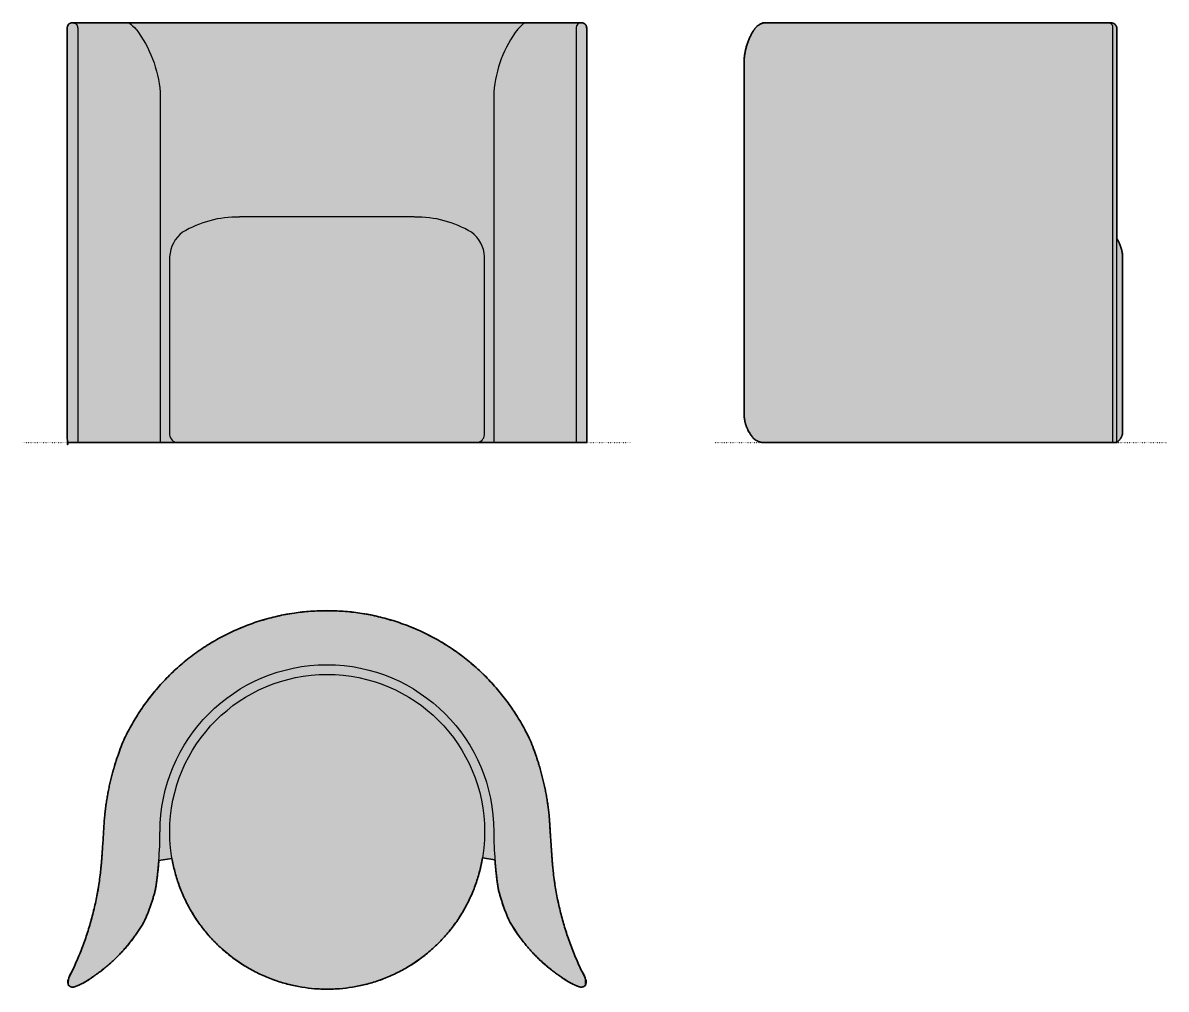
# Model space of a CAD drawing. Header units: millimetres. Extents: x 0 to 2178, y -1042 to 800.
import ezdxf

# ---------------------------------------------------------------- set-up
doc = ezdxf.new("R2010")
doc.units = ezdxf.units.MM
doc.linetypes.add('Dots', pattern=[1, 0, -1])
doc.layers.add('Blocks', color=7, linetype='Continuous')
doc.layers.add('Blocks$Fill', color=7, linetype='Continuous', true_color=0xffffff)
for name, color, linetype, lineweight, true_color in [('Blocks$Inner', 7, 'Continuous', 25, 0x007f00), ('Blocks$Outline', 7, 'Continuous', 35, 0xff3f3f), ('Groud', 7, 'Dots', 25, 0x243775)]:
    doc.layers.add(name, color=color, linetype=linetype, lineweight=lineweight, true_color=true_color)

# ---------------------------------------------------------------- blocks, each defined once
blk = doc.blocks.new('Proto Chair Out Side')
at = {"layer": 'Blocks$Fill'}
blk.add_hatch(color=256, dxfattribs=at).paths.add_polyline_path([(766.6, 388.9), (766.6, 789.5), (766.6, 789.7), (766.6, 790), (766.6, 790.2), (766.6, 790.4), (766.5, 790.6), (766.5, 790.9), (766.5, 791.1), (766.4, 791.3), (766.4, 791.6), (766.3, 791.8), (766.2, 792.1), (766.2, 792.3), (766.1, 792.5), (766, 792.8), (765.9, 793), (765.8, 793.2), (765.7, 793.5), (765.6, 793.7), (765.5, 793.9), (765.4, 794.1), (765.3, 794.4), (765.2, 794.6), (765.1, 794.8), (764.9, 795), (764.8, 795.2), (764.6, 795.5), (764.5, 795.7), (764.3, 795.9), (764.2, 796.1), (764, 796.3), (763.8, 796.5), (763.6, 796.7), (763.5, 796.8), (763.3, 797), (763.1, 797.2), (762.9, 797.4), (762.7, 797.5), (762.5, 797.7), (762.3, 797.9), (762.1, 798), (761.9, 798.2), (761.7, 798.3), (761.4, 798.4), (761.2, 798.6), (761, 798.7), (760.8, 798.8), (760.6, 798.9), (760.3, 799), (760.1, 799.1), (759.9, 799.2), (759.6, 799.3), (759.4, 799.4), (759.2, 799.5), (758.9, 799.6), (758.7, 799.6), (758.5, 799.7), (758.2, 799.8), (758, 799.8), (757.8, 799.8), (757.6, 799.9), (757.3, 799.9), (757.1, 800), (756.9, 800), (756.6, 800), (750.3, 800), (95, 800), (94.7, 800), (94.4, 800), (94.1, 800), (93.8, 799.9), (93.5, 799.9), (93.1, 799.8), (92.8, 799.8), (92.5, 799.7), (92.2, 799.6), (92, 799.6), (91.7, 799.5), (91.4, 799.4), (91.1, 799.3), (90.8, 799.2), (90.5, 799), (90.2, 798.9), (89.6, 798.7), (89, 798.4), (88.4, 798.1), (87.8, 797.8), (87.2, 797.5), (86.6, 797.2), (86, 796.9), (85.4, 796.5), (84.8, 796.1), (84.3, 795.8), (83.7, 795.4), (83.1, 795), (82.6, 794.6), (82, 794.2), (81.5, 793.7), (81, 793.3), (80.5, 792.8), (80, 792.4), (79.5, 791.9), (79, 791.4), (78.5, 790.9), (78, 790.4), (77.6, 789.9), (77.1, 789.4), (76.7, 788.8), (76.3, 788.3), (75.9, 787.8), (75.5, 787.2), (75.1, 786.7), (74.8, 786.1), (74.4, 785.5), (74.1, 784.9), (72.3, 781.9), (70.5, 778.8), (68.9, 775.7), (67.3, 772.5), (65.9, 769.3), (64.5, 766), (63.3, 762.6), (62.1, 759.3), (61.1, 755.9), (60.1, 752.4), (59.3, 749), (58.5, 745.5), (57.9, 742), (57.4, 738.5), (56.9, 735), (56.6, 731.5), (56.6, 49.3), (56.7, 48), (56.9, 46.7), (57.1, 45.5), (57.3, 44.2), (57.5, 42.9), (57.7, 41.6), (58, 40.3), (58.3, 39.1), (58.6, 37.8), (58.9, 36.5), (59.3, 35.3), (59.6, 34), (60, 32.8), (60.5, 31.5), (60.9, 30.3), (61.4, 29.1), (61.9, 27.9), (62.4, 26.7), (62.9, 25.5), (63.5, 24.3), (64.1, 23.1), (64.7, 22), (65.3, 20.8), (66, 19.7), (66.6, 18.5), (67.3, 17.4), (68, 16.3), (68.7, 15.3), (69.4, 14.2), (70.2, 13.1), (71, 12.1), (71.8, 11.1), (72.2, 10.5), (72.7, 9.9), (73.3, 9.4), (73.8, 8.8), (74.4, 8.2), (74.9, 7.7), (75.5, 7.2), (76.1, 6.7), (76.7, 6.2), (77.4, 5.7), (78, 5.3), (78.7, 4.8), (79.3, 4.4), (80, 4), (80.7, 3.6), (81.4, 3.2), (82.1, 2.9), (82.9, 2.5), (83.6, 2.2), (84.3, 1.9), (85.1, 1.6), (85.8, 1.4), (86.6, 1.2), (87.3, 0.9), (88.1, 0.8), (88.9, 0.6), (89.6, 0.4), (90.4, 0.3), (91.2, 0.2), (91.9, 0.1), (92.7, 0), (93.5, 0), (758.6, 0), (766.6, 0), (766.6, 1.1), (767.2, 1.5), (767.8, 1.8), (768.3, 2.2), (768.9, 2.7), (769.4, 3.1), (770, 3.6), (770.5, 4.1), (771, 4.6), (771.5, 5.1), (772, 5.6), (772.4, 6.2), (772.9, 6.8), (773.3, 7.3), (773.7, 7.9), (774.1, 8.5), (774.5, 9.2), (774.9, 9.8), (775.2, 10.5), (775.5, 11.1), (775.8, 11.8), (776.1, 12.4), (776.3, 13.1), (776.6, 13.8), (776.8, 14.5), (776.9, 15.2), (777.1, 15.9), (777.2, 16.6), (777.4, 17.3), (777.5, 18), (777.5, 18.7), (777.6, 19.3), (777.6, 20), (777.6, 358.1), (777.3, 360.2), (776.9, 362.2), (776.5, 364.2), (776.1, 366.2), (775.5, 368.2), (775, 370.1), (774.3, 372.1), (773.7, 374.1), (773, 376), (772.2, 377.9), (771.4, 379.8), (770.5, 381.6), (769.6, 383.5), (768.7, 385.3), (767.7, 387.1)], flags=0)
at = {"layer": 'Blocks$Inner'}
for p, q in [((756.6, 800), (95, 800)), ((758.6, 791.1), (758.6, 0)), ((766.6, 0), (766.6, 789.5)), ((56.6, 731.5), (56.6, 49.3)), ((777.6, 20), (777.6, 358.1)), ((93.5, 0), (766.6, 0))]:
    blk.add_line(p, q, dxfattribs=at)
for centre, radius, start, end in [((175, 722.4), 118.8, 148.2373, 175.6287), ((102.4, 768.5), 32.8, 111.7826, 149.8529), ((95.1, 788.6), 11.4, 90.5808, 115.1996), ((755.8, 789.2), 10.8, 1.5991, 85.4694), ((697, 346.6), 81.4, 8.145, 31.2645), ((128.1, 55.5), 71.7, 184.9709, 218.268), ((94.9, 29.6), 29.6, 218.6211, 267.2298), ((754.5, 20.8), 23.2, 301.627, 358.092)]:
    blk.add_arc(centre, radius, start, end, dxfattribs=at)
at = {"layer": 'Blocks$Inner', "extrusion": (0, 0, -1)}
blk.add_arc((-750.3, 791.7), 8.32, 90, 184.3306, dxfattribs=at)
at = {"layer": 'Blocks$Outline'}
for points, weights, knots in [([(766.6, 388.9), (766.6, 589.2), (766.6, 789.5), (766.3, 799.2), (756.6, 800), (753.5, 800), (422.6, 800), (95, 800), (92.5, 800), (90.2, 798.9), (79.7, 794.7), (74.1, 784.9), (58.8, 760.3), (56.6, 731.5), (56.6, 390.4), (56.6, 49.3)], [1, 1, 1, 0.74390155578, 1, 1, 1, 1, 0.97701064383, 1, 0.945318618532, 1, 0.971567021868, 1, 1, 1], [1128.80883, 1128.80883, 1128.80883, 1529.454686, 1529.454686, 1545.321262, 1545.321262, 1551.673514, 2206.990478, 2206.990478, 2211.880763, 2211.880763, 2233.658677, 2233.658677, 2290.437982, 2290.437982, 2972.613818, 2972.613818, 2972.613818]), ([(766.6, 1.1), (777.2, 7.6), (777.6, 20), (777.6, 189.1), (777.6, 358.1), (775.3, 374.6), (766.6, 388.9)], [1, 0.881034861974, 1, 1, 1, 0.979716227353, 1], [0, 0, 0, 22.819701, 22.819701, 360.929297, 360.929297, 393.775262, 393.775262, 393.775262]), ([(56.6, 49.3), (58.5, 27.9), (71.8, 11.1), (80.1, 0.6), (93.5, 0), (426, 0), (762.6, 0), (766.6, 0), (766.6, 0.5), (766.6, 1.1)], [1, 0.958080242302, 1, 0.911372083519, 1, 1, 1, 1, 1, 1], [0, 0, 0, 41.683006, 41.683006, 66.799376, 66.799376, 731.923755, 739.957569, 739.957569, 741.040562, 741.040562, 741.040562])]:
    blk.add_rational_spline(points, weights, degree=2, knots=knots, dxfattribs=at)
blk = doc.blocks.new('Proto Chair Out Top')
at = {"layer": 'Blocks$Fill'}
blk.add_hatch(color=256, dxfattribs=at).paths.add_polyline_path([(424.2, 400), (409.7, 399.8), (395, 399.1), (380.2, 397.8), (372.8, 397), (365.4, 396), (358, 394.9), (350.5, 393.7), (343.1, 392.3), (335.7, 390.8), (328.2, 389.2), (320.8, 387.4), (313.4, 385.4), (306, 383.4), (298.6, 381.2), (291.2, 378.8), (283.9, 376.4), (276.6, 373.8), (269.3, 371), (262.1, 368.1), (254.9, 365.1), (247.7, 361.9), (240.6, 358.6), (233.6, 355.2), (226.6, 351.6), (219.7, 347.9), (212.8, 344.1), (206, 340.1), (199.3, 336.1), (192.7, 331.9), (186.1, 327.5), (179.6, 323.1), (173.2, 318.5), (166.9, 313.8), (160.7, 309.1), (154.5, 304.2), (148.5, 299.1), (142.6, 294), (136.8, 288.8), (131, 283.5), (125.4, 278.1), (119.9, 272.6), (114.5, 267), (109.3, 261.4), (104.1, 255.6), (99.1, 249.8), (94.1, 243.9), (89.3, 237.9), (84.6, 231.9), (80.1, 225.8), (75.6, 219.6), (71.3, 213.4), (67.1, 207.1), (63.1, 200.8), (59.2, 194.4), (55.4, 188), (48.1, 175.1), (41.4, 162.1), (35.2, 148.9), (31.2, 138.8), (27.5, 128.5), (23.9, 118.2), (20.6, 107.8), (17.5, 97.3), (14.6, 86.7), (12, 76.1), (9.6, 65.4), (7.4, 54.6), (5.4, 43.8), (3.7, 33), (2.3, 22.2), (1, 11.3), (0, 0.4), (-0.7, -10.5), (-1.2, -21.4), (-4.8, -72), (-6, -86.9), (-7.6, -101.8), (-9.5, -116.6), (-11.9, -131.5), (-14.6, -146.3), (-17.7, -161), (-21.2, -175.7), (-25, -190.3), (-29.3, -204.8), (-33.9, -219.1), (-38.8, -233.4), (-44.1, -247.5), (-49.8, -261.4), (-55.8, -275.1), (-62.1, -288.7), (-68.8, -302.1), (-68.9, -302.3), (-69, -302.4), (-69.1, -302.6), (-69.2, -302.8), (-69.3, -302.9), (-69.4, -303.1), (-69.4, -303.3), (-69.5, -303.5), (-69.6, -303.7), (-69.7, -303.9), (-69.8, -304.1), (-69.8, -304.3), (-69.9, -304.5), (-69.9, -304.6), (-70, -304.8), (-70.1, -305.1), (-70.1, -305.3), (-70.1, -305.5), (-70.2, -305.7), (-70.2, -305.9), (-70.3, -306.1), (-70.3, -306.3), (-70.3, -306.5), (-70.3, -306.7), (-70.3, -306.9), (-70.3, -307.2), (-70.3, -307.4), (-70.3, -307.6), (-70.3, -307.8), (-70.3, -308), (-70.3, -308.2), (-70.3, -308.4), (-70.3, -308.7), (-70.2, -308.9), (-70.2, -309.1), (-70.2, -309.3), (-70.1, -309.5), (-70.1, -309.7), (-70, -309.9), (-70, -310.1), (-69.9, -310.3), (-69.9, -310.5), (-69.8, -310.7), (-69.7, -310.9), (-69.6, -311.1), (-69.6, -311.3), (-69.5, -311.5), (-69.4, -311.7), (-69.3, -311.9), (-69.2, -312.1), (-69.1, -312.3), (-69, -312.5), (-68.9, -312.6), (-68.8, -312.8), (-68.7, -313), (-68.6, -313.1), (-68.5, -313.3), (-68.3, -313.5), (-68.2, -313.6), (-68.1, -313.8), (-68, -313.9), (-67.8, -314.1), (-67.7, -314.2), (-67.6, -314.4), (-67.4, -314.5), (-67.3, -314.7), (-67.2, -314.8), (-67, -314.9), (-66.9, -315.1), (-66.7, -315.2), (-66.5, -315.3), (-66.4, -315.4), (-66.2, -315.6), (-66.1, -315.7), (-65.9, -315.8), (-65.7, -315.9), (-65.5, -316), (-65.4, -316.1), (-65.2, -316.2), (-65, -316.3), (-64.8, -316.4), (-64.6, -316.5), (-64.5, -316.6), (-64.3, -316.7), (-64.1, -316.7), (-63.9, -316.8), (-63.7, -316.9), (-63.5, -316.9), (-63.3, -317), (-63.1, -317.1), (-62.9, -317.1), (-62.7, -317.2), (-62.5, -317.2), (-62.4, -317.3), (-62.2, -317.3), (-62, -317.3), (-61.6, -317.4), (-61.2, -317.4), (-60.8, -317.4), (-60.4, -317.4), (-59.9, -317.4), (-59.5, -317.4), (-59.1, -317.4), (-58.7, -317.3), (-58.3, -317.3), (-57.9, -317.2), (-57.5, -317.1), (-57.1, -317), (-56.7, -316.9), (-56.4, -316.8), (-56, -316.6), (-55.6, -316.5), (-53.5, -315.7), (-51.4, -314.9), (-49.4, -314), (-47.3, -313.1), (-45.3, -312.2), (-43.3, -311.2), (-41.3, -310.2), (-39.3, -309.1), (-37.3, -308), (-35.4, -306.9), (-33.5, -305.8), (-31.6, -304.6), (-29.7, -303.3), (-27.9, -302.1), (-26, -300.7), (-24.2, -299.4), (-16.6, -294.2), (-9.1, -288.7), (-1.7, -283), (5.6, -277.1), (12.6, -271), (19.5, -264.6), (26.2, -258.1), (32.7, -251.3), (39, -244.3), (45.1, -237.2), (51, -229.9), (56.6, -222.4), (62, -214.8), (67.2, -207), (72.1, -199.2), (76.8, -191.2), (80, -183.8), (83, -176.4), (85.8, -168.9), (88.5, -161.4), (91.1, -153.7), (93.4, -146.1), (95.6, -138.4), (97.7, -130.7), (99.7, -117.1), (101.4, -103.5), (102.8, -89.9), (104, -76.3), (129, -72), (130.1, -78.2), (131.4, -84.3), (132.8, -90.5), (134.3, -96.7), (136, -102.9), (137.8, -109.1), (139.8, -115.2), (141.9, -121.4), (144.1, -127.5), (146.5, -133.7), (149.1, -139.8), (151.7, -145.8), (154.6, -151.9), (157.6, -157.9), (160.7, -163.8), (163.9, -169.7), (167.3, -175.5), (170.9, -181.3), (174.6, -187), (178.4, -192.6), (182.3, -198.2), (186.4, -203.6), (190.6, -209), (195, -214.3), (199.5, -219.5), (204, -224.6), (208.8, -229.6), (213.6, -234.5), (218.5, -239.3), (223.5, -243.9), (228.7, -248.5), (233.9, -252.9), (239.3, -257.2), (244.7, -261.3), (250.2, -265.4), (255.8, -269.3), (261.4, -273), (267.2, -276.7), (272.9, -280.1), (278.8, -283.5), (284.7, -286.7), (290.7, -289.7), (296.7, -292.7), (302.7, -295.4), (308.8, -298.1), (314.9, -300.5), (321, -302.9), (327.2, -305.1), (333.4, -307.1), (339.5, -309), (345.7, -310.8), (351.9, -312.4), (358.1, -313.9), (364.3, -315.2), (370.4, -316.4), (376.6, -317.5), (382.7, -318.4), (388.8, -319.2), (394.9, -319.9), (400.9, -320.4), (406.9, -320.8), (412.9, -321.1), (418.8, -321.3), (424.7, -321.4), (430.6, -321.3), (436.5, -321.1), (442.5, -320.8), (448.5, -320.4), (454.6, -319.9), (460.7, -319.2), (466.8, -318.4), (473, -317.5), (479.1, -316.4), (485.3, -315.2), (491.5, -313.8), (497.7, -312.3), (503.9, -310.7), (510.1, -309), (516.3, -307), (522.5, -305), (528.6, -302.8), (534.8, -300.4), (540.9, -297.9), (547, -295.3), (553, -292.5), (559.1, -289.6), (565, -286.5), (571, -283.3), (576.8, -279.9), (582.6, -276.4), (588.4, -272.8), (594, -269), (599.6, -265.1), (605.1, -261), (610.6, -256.8), (615.9, -252.5), (621.1, -248.1), (626.3, -243.5), (631.3, -238.9), (636.3, -234.1), (641.1, -229.2), (645.8, -224.1), (650.4, -219), (654.9, -213.8), (659.2, -208.5), (663.4, -203.1), (667.5, -197.6), (671.4, -192), (675.3, -186.4), (678.9, -180.6), (682.5, -174.8), (685.9, -169), (689.1, -163.1), (692.2, -157.1), (695.2, -151.1), (698, -145.1), (700.7, -139), (703.2, -132.9), (705.6, -126.7), (707.8, -120.6), (709.9, -114.4), (711.9, -108.2), (713.7, -102), (715.3, -95.8), (716.8, -89.6), (718.2, -83.4), (719.5, -77.2), (720.6, -71.1), (744.3, -75), (745.5, -89), (746.9, -102.9), (748.7, -116.8), (750.7, -130.7), (752.7, -138.4), (754.9, -146.1), (757.3, -153.7), (759.8, -161.4), (762.5, -168.9), (765.4, -176.4), (768.4, -183.8), (771.6, -191.2), (776.3, -199.2), (781.2, -207), (786.4, -214.8), (791.8, -222.4), (797.4, -229.9), (803.3, -237.2), (809.4, -244.3), (815.7, -251.3), (822.2, -258.1), (828.9, -264.6), (835.8, -271), (842.8, -277.1), (850, -283), (857.4, -288.7), (865, -294.2), (872.6, -299.4), (874.4, -300.7), (876.2, -302.1), (878.1, -303.3), (879.9, -304.6), (881.8, -305.8), (883.8, -306.9), (885.7, -308), (887.7, -309.1), (889.6, -310.2), (891.6, -311.2), (893.7, -312.2), (895.7, -313.1), (897.7, -314), (899.8, -314.9), (901.9, -315.7), (904, -316.5), (904.4, -316.6), (904.7, -316.8), (905.1, -316.9), (905.5, -317), (905.9, -317.1), (906.3, -317.2), (906.7, -317.3), (907.1, -317.3), (907.5, -317.4), (907.9, -317.4), (908.3, -317.4), (908.7, -317.4), (909.1, -317.4), (909.5, -317.4), (909.9, -317.4), (910.3, -317.3), (910.5, -317.3), (910.7, -317.3), (910.9, -317.2), (911.1, -317.2), (911.3, -317.1), (911.5, -317.1), (911.7, -317), (911.9, -316.9), (912.1, -316.9), (912.3, -316.8), (912.5, -316.7), (912.7, -316.7), (912.8, -316.6), (913, -316.5), (913.2, -316.4), (913.4, -316.3), (913.6, -316.2), (913.7, -316.1), (913.9, -316), (914.1, -315.9), (914.3, -315.8), (914.4, -315.7), (914.6, -315.6), (914.8, -315.4), (914.9, -315.3), (915.1, -315.2), (915.2, -315.1), (915.4, -314.9), (915.5, -314.8), (915.7, -314.7), (915.8, -314.5), (916, -314.4), (916.1, -314.2), (916.2, -314.1), (916.3, -313.9), (916.5, -313.8), (916.6, -313.6), (916.7, -313.5), (916.8, -313.3), (917, -313.1), (917.1, -313), (917.2, -312.8), (917.3, -312.6), (917.4, -312.5), (917.5, -312.3), (917.6, -312.1), (917.7, -311.9), (917.8, -311.7), (917.9, -311.5), (917.9, -311.3), (918, -311.1), (918.1, -310.9), (918.2, -310.7), (918.2, -310.5), (918.3, -310.3), (918.4, -310.1), (918.4, -309.9), (918.5, -309.7), (918.5, -309.5), (918.5, -309.3), (918.6, -309.1), (918.6, -308.9), (918.6, -308.7), (918.7, -308.4), (918.7, -308.2), (918.7, -308), (918.7, -307.8), (918.7, -307.6), (918.7, -307.4), (918.7, -307.2), (918.7, -306.9), (918.7, -306.7), (918.7, -306.5), (918.7, -306.3), (918.6, -306.1), (918.6, -305.9), (918.6, -305.7), (918.5, -305.5), (918.5, -305.3), (918.4, -305.1), (918.4, -304.8), (918.3, -304.6), (918.3, -304.5), (918.2, -304.3), (918.1, -304.1), (918.1, -303.9), (918, -303.7), (917.9, -303.5), (917.8, -303.3), (917.7, -303.1), (917.7, -302.9), (917.6, -302.8), (917.5, -302.6), (917.4, -302.4), (917.3, -302.3), (917.2, -302.1), (910.5, -288.7), (904.2, -275.1), (898.2, -261.4), (892.5, -247.5), (887.2, -233.4), (882.2, -219.1), (877.6, -204.8), (873.4, -190.3), (869.6, -175.7), (866.1, -161), (863, -146.3), (860.2, -131.5), (857.9, -116.6), (855.9, -101.8), (854.4, -86.9), (853.1, -72), (849.6, -21.4), (849.1, -10.5), (848.3, 0.4), (847.3, 11.3), (846.1, 22.2), (844.7, 33), (842.9, 43.8), (841, 54.6), (838.8, 65.4), (836.4, 76.1), (833.8, 86.7), (830.9, 97.3), (827.8, 107.8), (824.5, 118.2), (820.9, 128.5), (817.1, 138.8), (813.2, 148.9), (807, 162.1), (800.2, 175.1), (793, 188), (789.2, 194.4), (785.3, 200.8), (781.2, 207.1), (777, 213.4), (772.7, 219.6), (768.3, 225.8), (763.7, 231.9), (759.1, 237.9), (754.2, 243.9), (749.3, 249.8), (744.3, 255.6), (739.1, 261.4), (733.8, 267), (728.4, 272.6), (722.9, 278.1), (717.3, 283.5), (711.6, 288.8), (705.8, 294), (699.9, 299.1), (693.8, 304.2), (687.7, 309.1), (681.5, 313.8), (675.2, 318.5), (668.8, 323.1), (662.3, 327.5), (655.7, 331.9), (649.1, 336.1), (642.4, 340.1), (635.6, 344.1), (628.7, 347.9), (621.8, 351.6), (614.8, 355.2), (607.7, 358.6), (600.6, 361.9), (593.5, 365.1), (586.3, 368.1), (579.1, 371), (571.8, 373.8), (564.5, 376.4), (557.2, 378.8), (549.8, 381.2), (542.4, 383.4), (535, 385.4), (527.6, 387.4), (520.2, 389.2), (512.7, 390.8), (505.3, 392.3), (497.8, 393.7), (490.4, 394.9), (483, 396), (475.5, 397), (468.1, 397.8), (453.4, 399.1), (438.7, 399.8)], flags=0)
at = {"layer": 'Blocks$Inner'}
for p, q in [((-1.2, -21.4), (-4.8, -72)), ((853.1, -72), (849.6, -21.4))]:
    blk.add_line(p, q, dxfattribs=at)
for points in [[(104, -76.3), (129, -72)], [(745.6, -75.2), (720.6, -71.1)]]:
    blk.add_lwpolyline(points, dxfattribs=at)
blk.add_circle((424.7, -21.4), 300, dxfattribs=at)
for centre, radius, start, end in [((424, -26.4), 426.5, 89.9728, 155.7218), ((424.4, -26.4), 426.5, 24.2782, 90.0272), ((500.7, -39.8), 502.3, 157.9329, 177.897), ((347.7, -39.8), 502.3, 2.103, 22.0671), ((-605.6, -21.1), 711.7, 351.1437, 359.958), ((1453.9, -21.1), 711.7, 180.042, 188.8563), ((-264.7, -39.3), 373.8, 336.0316, 345.8551), ((1113.1, -39.3), 373.8, 194.1449, 203.9684), ((-198.4, -35.7), 316, 303.4318, 330.5304), ((1046.7, -35.7), 316, 209.4696, 236.5682), ((-60.3, -307.5), 10, 147.751, 223.5584), ((-96.4, -204.2), 119.5, 289.9728, 307.1599), ((944.8, -204.2), 119.5, 232.8401, 250.0272), ((908.7, -307.5), 10, 316.4416, 32.249), ((-60.4, -307.5), 9.94, 223.5584, 260.8197), ((-60.3, -305.1), 12.3, 262.4011, 292.5852), ((908.7, -305.1), 12.3, 247.4148, 277.5989), ((908.7, -307.5), 9.94, 279.1803, 316.4416)]:
    blk.add_arc(centre, radius, start, end, dxfattribs=at)
at = {"layer": 'Blocks$Inner', "extrusion": (0, 0, -1)}
for centre, radius, start, end in [((-424.7, -21.4), 318.5, 359.956, 89.907), ((-423.7, -21.4), 318.5, 90.093, 180.044), ((594.9, -31.8), 591.5, 183.8981, 207.1964), ((-1443.3, -31.8), 591.5, 332.8036, 356.1019)]:
    blk.add_arc(centre, radius, start, end, dxfattribs=at)
at = {"layer": 'Blocks$Outline'}
for points in [[(104, -76.3), (129, -72)], [(720.6, -71.1), (744.3, -75)]]:
    blk.add_lwpolyline(points, dxfattribs=at)
for points, weights, knots in [([(424.2, 400), (148.5, 400.2), (35.2, 148.9), (2, 67), (-1.2, -21.4), (-3, -46.7), (-4.8, -72), (-13.1, -193.6), (-68.8, -302.1), (-73, -308.7), (-67.6, -314.4), (-65.3, -316.8), (-62, -317.3), (-58.7, -317.8), (-55.6, -316.5), (-38.6, -310.3), (-24.2, -299.4), (39.3, -257.5), (76.8, -191.2), (89.8, -161.8), (97.7, -130.7), (101.9, -103.6), (104, -76.3)], [1, 0.839861645606, 1, 0.984862068599, 1, 1, 1, 0.979402380795, 1, 0.78904453239, 1, 0.947597682128, 1, 0.965508843498, 1, 0.988773133704, 1, 0.972168787633, 1, 0.99632781386, 1, 0.998521586266, 0.998521586266], [0, 0, 0, 489.411571, 489.411571, 664.419334, 664.419334, 715.157576, 715.157576, 955.677643, 955.677643, 968.957964, 968.957964, 975.425033, 975.425033, 981.907103, 981.907103, 1017.758274, 1017.758274, 1167.229766, 1167.229766, 1231.310848, 1231.310848, 1286.056518, 1286.056518, 1286.056518]), ([(744.3, -75), (746.4, -103), (750.7, -130.7), (758.5, -161.8), (771.6, -191.2), (809.1, -257.5), (872.6, -299.4), (887, -310.3), (904, -316.5), (907, -317.8), (910.3, -317.3), (913.6, -316.8), (916, -314.4), (921.3, -308.7), (917.2, -302.1), (861.4, -193.6), (853.1, -72), (851.4, -46.7), (849.6, -21.4), (846.4, 67), (813.2, 148.9), (699.8, 400.2), (424.2, 400)], [0.99852237508, 0.998487436702, 1, 0.99632781386, 1, 0.972168787633, 1, 0.988773133704, 1, 0.965508843498, 1, 0.947597682128, 1, 0.78904453239, 1, 0.979402380795, 1, 1, 1, 0.984862068599, 1, 0.839861645606, 1], [2394.442195, 2394.442195, 2394.442195, 2450.452424, 2450.452424, 2514.533506, 2514.533506, 2664.004999, 2664.004999, 2699.85617, 2699.85617, 2706.338239, 2706.338239, 2712.805308, 2712.805308, 2726.085629, 2726.085629, 2966.605696, 2966.605696, 3017.343938, 3017.343938, 3192.351701, 3192.351701, 3681.763272, 3681.763272, 3681.763272]), ([(129, -72), (171.7, -321.4), (424.7, -321.4), (678.5, -321.4), (720.6, -71.1)], [0.939856670453, 0.74113087187, 1, 0.740498398914, 0.940830461708], [997.219504, 997.219504, 997.219504, 1413.716694, 1413.716694, 1831.231477, 1831.231477, 1831.231477])]:
    blk.add_rational_spline(points, weights, degree=2, knots=knots, dxfattribs=at)
blk = doc.blocks.new('Proto Chair Out Front')
at = {"layer": 'Blocks$Fill'}
blk.add_hatch(color=256, dxfattribs=at).paths.add_polyline_path([(1074.3, 0), (1074.3, 787.8), (1074.3, 788.2), (1074.3, 788.7), (1074.2, 789.2), (1074.2, 789.6), (1074.2, 790.1), (1074.1, 790.6), (1074, 791), (1074, 791.5), (1073.9, 791.9), (1073.8, 792.4), (1073.7, 792.9), (1073.6, 793.3), (1073.5, 793.8), (1073.4, 794.2), (1073.2, 794.6), (1073.1, 795.1), (1072.9, 795.3), (1072.8, 795.6), (1072.6, 795.9), (1072.4, 796.1), (1072.3, 796.4), (1072.1, 796.6), (1071.9, 796.8), (1071.7, 797.1), (1071.4, 797.3), (1071.2, 797.5), (1071, 797.7), (1070.7, 797.9), (1070.5, 798.1), (1070.2, 798.3), (1070, 798.5), (1069.7, 798.7), (1069.4, 798.8), (1069.1, 799), (1068.9, 799.1), (1068.6, 799.2), (1068.3, 799.4), (1068, 799.5), (1067.7, 799.6), (1067.4, 799.7), (1067.1, 799.7), (1066.8, 799.8), (1066.5, 799.9), (1066.2, 799.9), (1065.9, 800), (1065.6, 800), (1065.3, 800), (1065, 800), (1063.2, 800), (93.6, 800), (93.3, 800), (93, 800), (92.7, 800), (92.4, 799.9), (92.1, 799.9), (91.8, 799.8), (91.5, 799.7), (91.2, 799.7), (90.9, 799.6), (90.6, 799.5), (90.3, 799.4), (90, 799.2), (89.7, 799.1), (89.4, 799), (89.1, 798.8), (88.9, 798.7), (88.6, 798.5), (88.3, 798.3), (88.1, 798.1), (87.8, 797.9), (87.6, 797.7), (87.3, 797.5), (87.1, 797.3), (86.9, 797.1), (86.7, 796.8), (86.5, 796.6), (86.3, 796.4), (86.1, 796.1), (85.9, 795.9), (85.8, 795.6), (85.6, 795.3), (85.5, 795.1), (85.3, 794.6), (85.2, 794.2), (85.1, 793.8), (85, 793.3), (84.8, 792.9), (84.7, 792.4), (84.7, 791.9), (84.6, 791.5), (84.5, 791), (84.4, 790.6), (84.4, 790.1), (84.4, 789.6), (84.3, 789.2), (84.3, 788.7), (84.3, 788.2), (84.3, 787.8), (84.3, 0), (104.7, 0)], flags=0)
at = {"layer": 'Blocks$Inner'}
for p, q in [((84.3, 787.8), (84.3, 0)), ((1065, 800), (93.6, 800)), ((104.7, 787.8), (104.7, 0)), ((1053.9, 787.8), (1053.9, 0)), ((1074.3, 0), (1074.3, 787.8)), ((261.5, 667.9), (261.5, 0)), ((897.1, 667.9), (897.1, 0)), ((745.8, 430), (412.7, 430)), ((279.6, 354.4), (279.6, 15)), ((879.6, 15), (879.6, 354.4)), ((84.3, 0), (1074.3, 0))]:
    blk.add_line(p, q, dxfattribs=at)
for centre, radius, start, end in [((107.2, 787.8), 22.9, 161.4014, 180.0146), ((93.6, 790.8), 9.24, 90.2979, 152.0665), ((1127.9, 648.7), 231.6, 142.9774, 175.2541), ((991, 746.9), 63.3, 123.0012, 139.3436), ((1076.8, 787.8), 22.9, 161.4014, 180.0146), ((1063.3, 790.8), 9.24, 90.2979, 152.0665), ((1064.9, 790.8), 9.24, 27.9335, 89.7021), ((1051.4, 787.8), 22.9, 359.9854, 18.5986), ((409.7, 224.9), 205.1, 89.1628, 120.9188), ((748.9, 222.8), 207.2, 59.2447, 90.8357), ((341.8, 351.1), 62.3, 126.9552, 176.9854), ((817.4, 351.1), 62.3, 3.0509, 53.0448), ((296.1, 16.5), 16.6, 185.304, 264.7063), ((863.1, 16.5), 16.6, 275.2937, 354.6187)]:
    blk.add_arc(centre, radius, start, end, dxfattribs=at)
at = {"layer": 'Blocks$Inner', "extrusion": (0, 0, -1)}
for centre, radius, start, end in [((-95.3, 790.8), 9.24, 90.2979, 152.0665), ((-81.8, 787.8), 22.9, 161.4014, 180.0146), ((-167.5, 746.9), 63.3, 123.0012, 139.3436), ((-30.7, 648.7), 231.6, 142.9774, 175.2541)]:
    blk.add_arc(centre, radius, start, end, dxfattribs=at)
at = {"layer": 'Blocks$Outline'}
blk.add_rational_spline([(1074.3, 0), (1074.3, 393.9), (1074.3, 787.8), (1074.3, 791.5), (1073.1, 795.1), (1070.5, 800), (1065, 800), (1064.1, 800), (1009.9, 800), (579.3, 800), (148.7, 800), (94.5, 800), (93.6, 800), (88.1, 800), (85.5, 795.1), (84.3, 791.5), (84.3, 787.8), (84.3, 393.9), (84.3, 0), (94.5, 0), (183.1, 0), (278, 0), (579.6, 0), (880.8, 0), (975.5, 0), (1064.1, 0), (1074.3, 0)], [1, 1, 1, 0.986837156109, 1, 0.858205444663, 1, 1, 1, 1, 1, 1, 1, 0.858205444663, 1, 0.986837156109, 1, 1, 1, 1, 1, 1, 1, 1, 1, 1, 1], degree=2, knots=[0, 0, 0, 787.775189, 787.775189, 795.218318, 795.218318, 805.180007, 805.180007, 806.94146, 913.611365, 1668.124141, 1774.794046, 1776.555498, 1776.555498, 1786.517188, 1786.517188, 1793.960317, 1793.960317, 2581.735506, 2581.735506, 2602.121467, 2758.921046, 2792.041458, 3362.044074, 3394.549966, 3551.349545, 3571.735506, 3571.735506, 3571.735506], dxfattribs=at)

msp = doc.modelspace()

# ---------------------------------------------------------------- linework, layer by layer
at = {"layer": 'Groud'}
for points in [[(0, 0), (1158.6, 0)], [(1317.7, 0), (2178.2, 0)]]:
    msp.add_lwpolyline(points, dxfattribs=at)

# ---------------------------------------------------------------- block references
at = {"layer": 'Blocks'}
for name, p in [('Proto Chair Out Front', (0, 0)), ('Proto Chair Out Side', (1317.7, 0)), ('Proto Chair Out Top', (155.1, -720.4))]:
    msp.add_blockref(name, p, dxfattribs=at)

doc.saveas('drawing.dxf')
